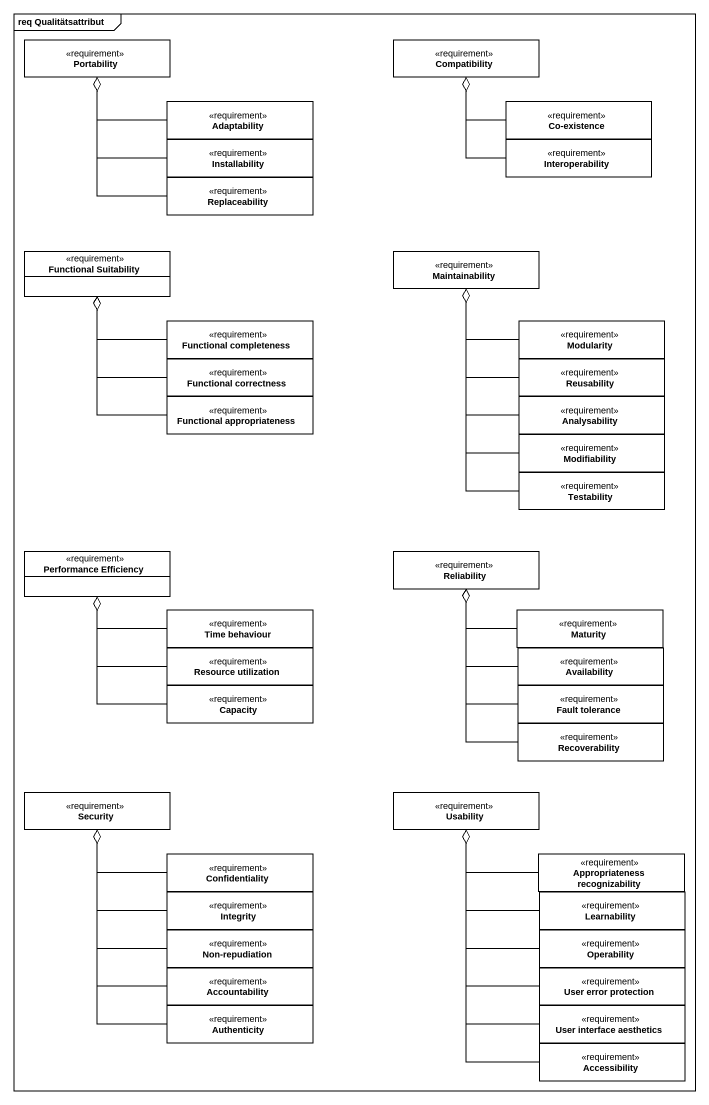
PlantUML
@startuml
mainframe req Qualitätsattribut
hide circle
hide empty members
class Portability <<requirement>> #FFFFFF
class Compatibility <<requirement>> #FFFFFF
class Adaptability <<requirement>> #FFFFFF
class "Co-existence" as Co_existence <<requirement>> #FFFFFF
class Installability <<requirement>> #FFFFFF
class Interoperability <<requirement>> #FFFFFF
class Replaceability <<requirement>> #FFFFFF
class "Functional Suitability" as Functional_Suitability <<requirement>> #FFFFFF
class Maintainability <<requirement>> #FFFFFF
class "Functional completeness" as Functional_completeness <<requirement>> #FFFFFF
class Modularity <<requirement>> #FFFFFF
class "Functional correctness" as Functional_correctness <<requirement>> #FFFFFF
class Reusability <<requirement>> #FFFFFF
class "Functional appropriateness" as Functional_appropriateness <<requirement>> #FFFFFF
class Analysability <<requirement>> #FFFFFF
class Testability <<requirement>> #FFFFFF
class Modifiability <<requirement>> #FFFFFF
class "Performance Efficiency" as Performance_Efficiency <<requirement>> #FFFFFF
class Reliability <<requirement>> #FFFFFF
class "Time behaviour" as Time_behaviour <<requirement>> #FFFFFF
class Maturity <<requirement>> #FFFFFF
class "Resource utilization" as Resource_utilization <<requirement>> #FFFFFF
class Availability <<requirement>> #FFFFFF
class Capacity <<requirement>> #FFFFFF
class "Fault tolerance" as Fault_tolerance <<requirement>> #FFFFFF
class Recoverability <<requirement>> #FFFFFF
class Security <<requirement>> #FFFFFF
class Usability <<requirement>> #FFFFFF
class Confidentiality <<requirement>> #FFFFFF
class "Appropriateness recognizability" as Appropriateness <<requirement>> #FFFFFF
class Integrity <<requirement>> #FFFFFF
class Learnability <<requirement>> #FFFFFF
class "Non-repudiation" as Non_repudiation <<requirement>> #FFFFFF
class Operability <<requirement>> #FFFFFF
class Accountability <<requirement>> #FFFFFF
class "User error protection" as User_error_protection <<requirement>> #FFFFFF
class Authenticity <<requirement>> #FFFFFF
class "User interface aesthetics" as User_interface_aesthetics <<requirement>> #FFFFFF
class Accessibility <<requirement>> #FFFFFF
Adaptability -left-o Portability
Co_existence -left-o Compatibility
Installability -up-o Portability
Interoperability -up-o Compatibility
Replaceability -up-o Portability
Functional_completeness -left-o Functional_Suitability
Modularity -left-o Maintainability
Functional_correctness -up-o Functional_Suitability
Reusability -up-o Maintainability
Functional_appropriateness -up-o Functional_Suitability
Analysability -up-o Maintainability
Testability -up-o Maintainability
Modifiability -up-o Maintainability
Time_behaviour -left-o Performance_Efficiency
Maturity -left-o Reliability
Resource_utilization -up-o Performance_Efficiency
Availability -up-o Reliability
Capacity -up-o Performance_Efficiency
Fault_tolerance -up-o Reliability
Recoverability -up-o Reliability
Confidentiality -left-o Security
Appropriateness -left-o Usability
Integrity -up-o Security
Learnability -up-o Usability
Non_repudiation -up-o Security
Operability -up-o Usability
Accountability -up-o Security
User_error_protection -up-o Usability
Authenticity -up-o Security
User_interface_aesthetics -up-o Usability
Accessibility -up-o Usability
@enduml
